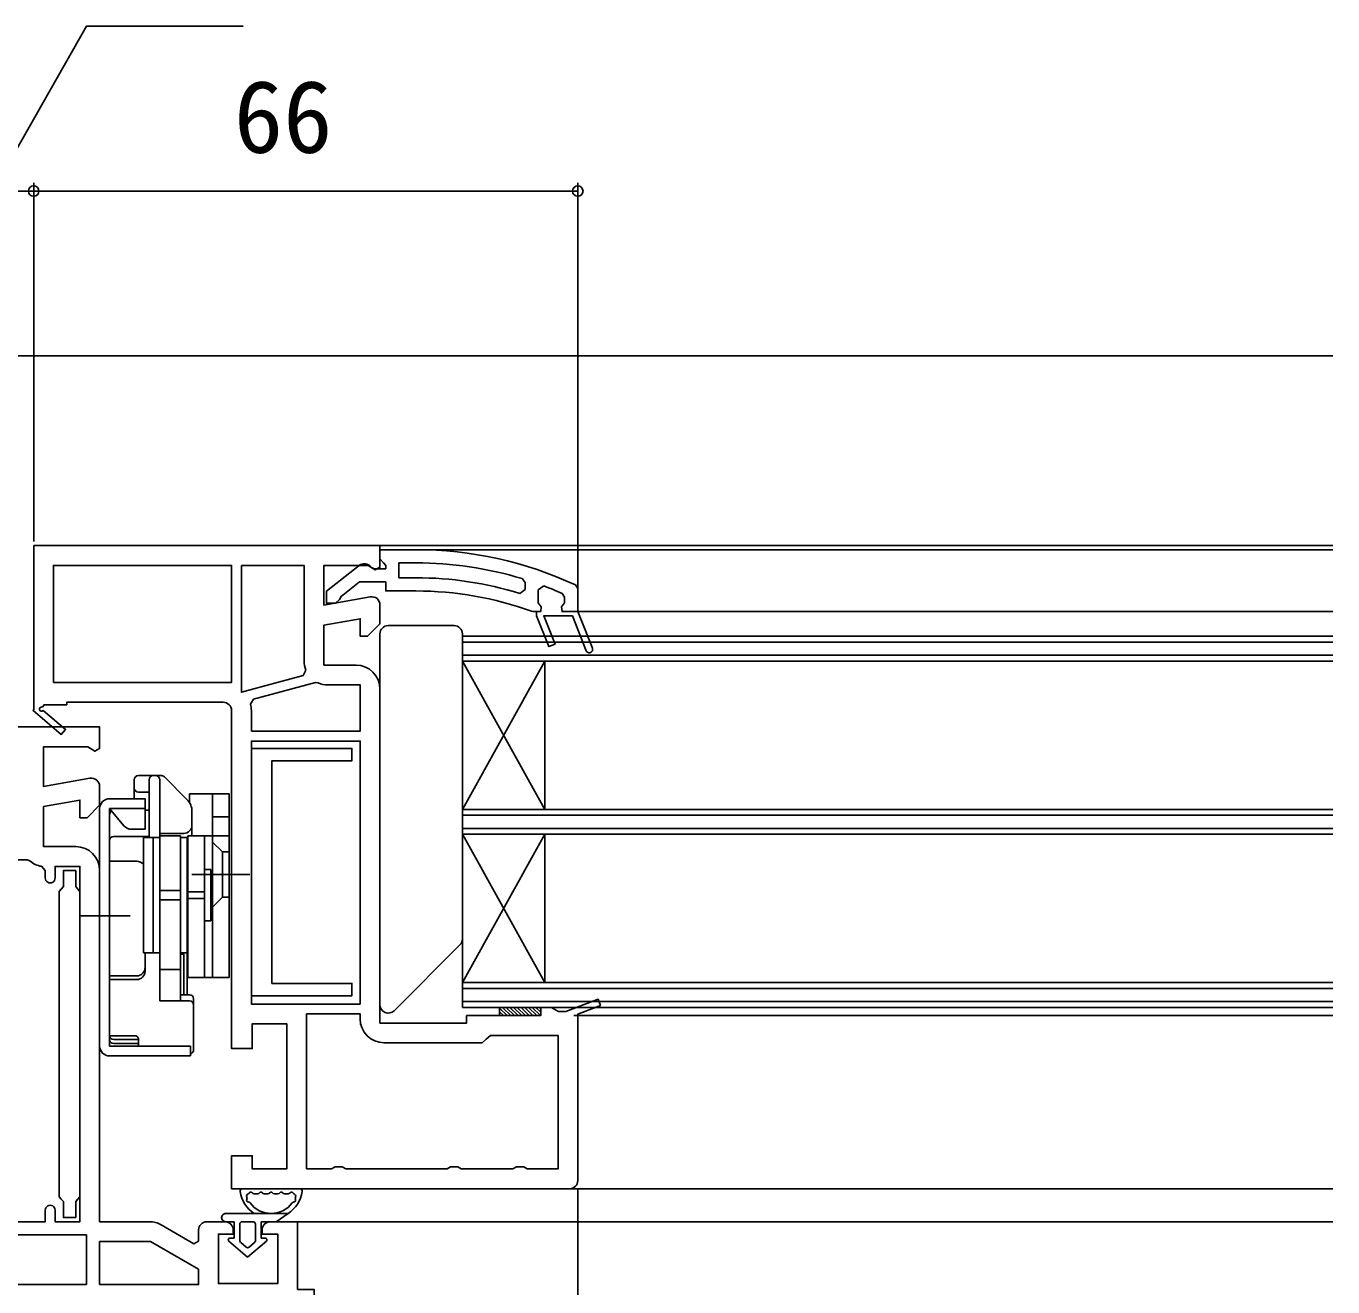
# Model space of a CAD drawing. Units: millimetres, scale not verified. Extents: x -525 to 525, y -783 to 778.
# Drawn here: x -256.9 to -98.4, y 293.4 to 446.3 of the extents above; entities that cross this region are included whole.
import ezdxf
from ezdxf.enums import TextEntityAlignment as Align

# ---------------------------------------------------------------- set-up
doc = ezdxf.new("R2010")
doc.units = ezdxf.units.MM
doc.header["$LTSCALE"] = 4
for name, color, linetype in [('0-2_YKK_11', 7, 'Continuous'), ('0-4_YKK_12', 2, 'Continuous'), ('0-5_YKK_13', 4, 'Continuous'), ('0-7_YKK_D', 6, 'Continuous')]:
    doc.layers.add(name, color=color, linetype=linetype)
doc.styles.add('ＭＳ ゴシック', font='')
doc.styles.get('ＭＳ ゴシック').set_extended_font_data('MS Gothic')

msp = doc.modelspace()

# ---------------------------------------------------------------- linework, layer by layer
at = {"layer": '0-2_YKK_11'}
for p, q in [((-229.6, 363.3), (-229.6, 360.8)), ((-232.8, 301.3), (-235, 301.3))]:
    msp.add_line(p, q, dxfattribs=at)
for points in [[(-278, 405.3), (-278, 344.7), (-306, 344.7), (-306, 341.3), (-304.1, 341.3), (-303.6, 341.8), (-303.1, 342.3), (-278, 342.3), (-278, 291.3), (-276.5, 291.3), (-276.5, 278.8), (-278, 278.8), (-278, 276.3), (-274, 276.3), (-274, 291.3), (-222, 291.3), (-222, 293.1), (-224, 293.1), (-224, 301.3), (-227.3, 301.3)], [(-249.174, 355.085), (-254.8, 354.093), (-254.8, 358.9), (-249.444, 358.9), (-248.576, 358.358), (-248, 358.677), (-248, 361.3), (-263.642, 361.3), (-265.95, 405.352)], [(-214, 383.3), (-256, 383.3), (-256, 363.434), (-256.077, 363.3), (-252.659, 360.395), (-252.141, 361.005), (-254.861, 363.316)], [(-215.174, 377.085), (-220.8, 376.093), (-220.8, 380.9), (-215.444, 380.9), (-214.576, 380.358), (-214, 380.677), (-214, 383.3)], [(-209.633, 382.8), (-214.001, 382.8), (-214.001, 381.7), (-213.563, 381.204), (-213.301, 380.906), (-213.301, 380.5), (-214.701, 380.5), (-215.101, 380.7)], [(-230.8, 380.9), (-230.8, 365.521), (-223.316, 367.526), (-222.983, 368.199)], [(-223.2, 369.3), (-223.2, 380.9), (-230.8, 380.9)], [(-216.517, 380.887), (-220.501, 377.775), (-220.501, 376.3), (-219.399, 376.3), (-218.9, 376.775), (-218.708, 377.145), (-216.462, 378.9), (-213.301, 378.9), (-213.301, 377.8), (-209.633, 377.8)], [(-209.633, 379.4), (-211.701, 379.4), (-211.701, 381.2), (-209.633, 381.2)], [(-196.756, 379.291), (-196.401, 378.813), (-196.401, 377.976), (-197.048, 377.499)], [(-188.972, 370.552), (-190.663, 374.8), (-194.14, 374.8), (-192.766, 371.348), (-193.509, 371.052), (-195.001, 374.8), (-195.001, 375.3), (-194.501, 375.3), (-194.426, 375.89), (-194.801, 376.375), (-194.801, 376.4), (-194.801, 377.935), (-194.126, 378.404)], [(-191.901, 377.505), (-191.601, 377.047), (-191.601, 376.375), (-191.976, 375.89), (-191.901, 375.3), (-190.001, 375.3), (-188.229, 370.848), (-190.001, 375.3), (-190.001, 378.082), (-190.29, 378.536)], [(-216.9, 368.8), (-220.8, 368.8), (-220.8, 373.656), (-216.4, 374.432), (-216.4, 372.3), (-215.5, 372.3), (-214, 373.8), (-214, 376.1)], [(-195.618, 375.33), (-195.447, 375.3), (-195.001, 375.3), (-195.001, 374.8), (-193.509, 371.052), (-192.766, 371.348), (-194.14, 374.8), (-190.663, 374.8), (-188.972, 370.552)], [(-221.491, 366.656), (-221.826, 366.683), (-229.332, 364.672), (-229.689, 364.075)], [(-229.6, 360.8), (-216.4, 360.8), (-216.4, 366.4), (-220.3, 366.4)], [(-190, 306.3), (-190, 326.489), (-187.259, 327.526), (-187.541, 328.274), (-191.439, 326.8), (-192.334, 326.8), (-192.767, 327.05), (-193.2, 327.3), (-194.5, 327.3), (-194.5, 326.3), (-203.5, 326.3), (-203.5, 325.4), (-214, 325.4), (-214, 365.9)], [(-254.926, 363.694), (-254.749, 364), (-252, 364), (-252, 364.3), (-233, 364.3)], [(-232, 363.3), (-232, 322.3), (-229.5, 322.3), (-229.5, 325.3), (-225.3, 325.3), (-225.3, 307.7), (-229.5, 307.7), (-229.5, 309.3), (-232, 309.3), (-232, 305.3), (-191, 305.3)], [(-250.9, 346.8), (-254.8, 346.8), (-254.8, 351.656), (-250.4, 352.432), (-250.4, 350.3), (-249.5, 350.3), (-248, 351.8), (-248, 354.1)], [(-275.6, 301.3), (-275.6, 345.2), (-256.8, 345.2), (-256.455, 345.062)], [(-255.048, 344.413), (-254.6, 343.916), (-254.6, 343)], [(-253.4, 343), (-253.4, 344.4), (-250.4, 344.4), (-250.4, 301.3), (-253.4, 301.3), (-253.4, 302.7)], [(-241.973, 301.3), (-248, 301.3), (-248, 343.9)], [(-222.9, 307.7), (-222.9, 326.5), (-216.4, 326.5), (-216.4, 325.9)], [(-213.5, 323), (-201.595, 323), (-201.097, 323.45), (-200.6, 323.9), (-192.4, 323.9), (-192.4, 307.7), (-196.134, 307.7), (-196.567, 307.95), (-197.433, 307.95), (-197.866, 307.7), (-204.134, 307.7), (-204.567, 307.95), (-205.433, 307.95), (-205.866, 307.7), (-218.134, 307.7), (-218.567, 307.95), (-219.433, 307.95), (-219.866, 307.7), (-222.9, 307.7)], [(-254.6, 302.7), (-254.6, 301.3), (-275.6, 301.3)], [(-236, 300.3), (-236, 298.955), (-236.567, 298.627), (-240.523, 300.911)], [(-228.3, 300.3), (-228.3, 299.8), (-226.4, 299.8), (-226.4, 293.8), (-233.6, 293.8), (-233.6, 299.8), (-231.8, 299.8), (-231.8, 300.3)]]:
    msp.add_lwpolyline(points, dxfattribs=at)
for points in [[(-253.6, 366.7), (-232, 366.7), (-232, 380.9), (-253.6, 380.9)], [(-216.4, 327.7), (-216.4, 359.6), (-229.6, 359.6), (-229.6, 327.7)], [(-275.6, 293.7), (-249.6, 293.7), (-249.6, 299.7), (-275.6, 299.7)], [(-248, 293.7), (-236, 293.7), (-236, 295.529), (-241.839, 298.9), (-248, 298.9)]]:
    msp.add_lwpolyline(points, close=True, dxfattribs=at)
for centre, radius, start, end in [((-209.633, 336.8), 46, 65.13402, 89.99999), ((-215.901, 380.1), 1, 36.86989, 128.08672), ((-209.633, 336.8), 44.4, 73.13981, 90.00001), ((-209.633, 336.8), 42.6, 72.81723, 90.00001), ((-209.633, 336.8), 41, 70.01112, 90.00001), ((-209.633, 336.8), 44.4, 66.46078, 69.55779), ((-215, 376.1), 1, 0.00002, 100.00001), ((-188.601, 370.7), 0.4, 201.69939, 21.69941), ((-188.601, 370.7), 0.4, 201.69939, 21.69941), ((-220.3, 369.3), 2.9, 180.00001, 202.31385), ((-216.9, 365.9), 2.9, 0.00001, 89.99999), ((-220.3, 369.3), 2.9, 245.74737, 270.00004), ((-255.051, 363.478), 0.25, 60, 319.64299), ((-233, 363.3), 1, 0.00001, 89.99999), ((-233, 363.3), 3.4, 0.00002, 13.17387), ((-249, 354.1), 1, 360, 99.99998), ((-250.9, 343.9), 2.9, 0.00001, 89.99999), ((-254.8, 346.8), 2.4, 226.39716, 264.0622), ((-254, 343), 0.6, 179.99999, 0.00001), ((-213.5, 325.9), 2.9, 180.00001, 269.99999), ((-191, 306.3), 1, 270.00001, 359.99999), ((-254, 302.7), 0.6, 359.99999, 180.00001), ((-241.973, 298.4), 2.9, 60.00001, 90.00002), ((-235, 300.3), 1, 90.00001, 179.99999), ((-232.8, 300.3), 1, 0.00001, 89.99999), ((-227.3, 300.3), 1, 90.00001, 179.99999)]:
    msp.add_arc(centre, radius, start, end, dxfattribs=at)
at = {"layer": '0-4_YKK_12'}
for p, q in [((-266.949, 406.3), (-98.41, 406.3)), ((-214.5, 383.3), (-98.41, 383.3)), ((-214, 382.804), (-98.41, 382.804)), ((-190.001, 375.3), (-98.41, 375.3)), ((-98.41, 372.3), (-204, 372.3)), ((-204, 348.3), (-204, 372.3)), ((-204, 327.3), (-204, 372.3)), ((-98.41, 371.6), (-204, 371.6)), ((-98.41, 370), (-204, 370)), ((-98.41, 369.3), (-204, 369.3)), ((-204, 351.3), (-194, 369.3)), ((-204, 369.3), (-194, 351.3)), ((-194, 351.3), (-194, 369.3)), ((-98.41, 351.3), (-204, 351.3)), ((-98.41, 350.6), (-204, 350.6)), ((-98.41, 349), (-204, 349)), ((-98.41, 348.3), (-204, 348.3)), ((-204, 330.3), (-194, 348.3)), ((-204, 348.3), (-194, 330.3)), ((-194, 330.3), (-194, 348.3)), ((-98.41, 330.3), (-204, 330.3)), ((-98.41, 329.6), (-204, 329.6)), ((-98.41, 328), (-204, 328)), ((-98.41, 327.3), (-204, 327.3)), ((-190.5, 326.3), (-98.41, 326.3)), ((-191, 305.3), (-98.41, 305.3)), ((-224.5, 301.3), (-98.41, 301.3))]:
    msp.add_line(p, q, dxfattribs=at)
at = {"layer": '0-5_YKK_13'}
for p, q in [((-214, 372.596), (-214, 327.596)), ((-213, 373.596), (-205, 373.596)), ((-204, 335.596), (-204, 372.596)), ((-240.507, 355.4), (-243.3, 355.4)), ((-237.386, 352.486), (-240.154, 355.254)), ((-243.8, 352.6), (-243.8, 354.9)), ((-242, 348.033), (-242, 354.9)), ((-240.7, 348.1), (-240.7, 354.9)), ((-242, 353.4), (-243.3, 353.4)), ((-232.3, 353.2), (-237.1, 353.2)), ((-237.1, 352.125), (-237.1, 353.2)), ((-234.3, 348.1), (-234.3, 353.2)), ((-232.3, 330.9), (-232.3, 353.2)), ((-248, 322.6), (-248, 351.4)), ((-246.8, 322.6), (-246.8, 351.4)), ((-242.5, 351.4), (-246.8, 351.4)), ((-246.8, 351.4), (-245.062, 349.329)), ((-246.8, 345.021), (-246.8, 350.7)), ((-242, 351.2), (-242.5, 351.2)), ((-236.8, 348.1), (-236.8, 351.072)), ((-232.3, 350.4), (-234.3, 350.4)), ((-242.5, 348.9), (-244.143, 348.9)), ((-242, 348.033), (-246.3, 348.033)), ((-242.7, 333.9), (-242.7, 347.9)), ((-241.5, 347.9), (-242.7, 347.9)), ((-241.5, 347.9), (-240.7, 347.9)), ((-241.5, 347.9), (-241.5, 333.9)), ((-241.5, 333.9), (-241.5, 347.9)), ((-237.8, 348.4), (-240.7, 348.4)), ((-240.7, 328.079), (-240.7, 348.1)), ((-240.7, 347.9), (-240.7, 333.9)), ((-238.2, 347.9), (-237.4, 347.9)), ((-238.2, 347.9), (-238.2, 333.9)), ((-237.4, 347.9), (-237.4, 333.9)), ((-232.3, 348.1), (-237.3, 348.1)), ((-237.3, 330.9), (-237.3, 348.1)), ((-235.3, 330.9), (-235.3, 348.1)), ((-234.3, 348.1), (-234.3, 330.9)), ((-233.1, 346.15), (-234.3, 347.35)), ((-232.3, 346.15), (-233.1, 346.15)), ((-233.1, 340.65), (-233.1, 346.15)), ((-243.5, 345.021), (-246.8, 345.021)), ((-234.5, 344), (-235.3, 344)), ((-235.3, 337.8), (-235.3, 344)), ((-234.5, 337.8), (-234.5, 344)), ((-237.3, 343.9), (-237.4, 343.9)), ((-229.8, 343.4), (-236.8, 343.4)), ((-240.7, 341.469), (-238.2, 341.469)), ((-235.3, 341.292), (-237.3, 341.292)), ((-240.7, 340.331), (-238.2, 340.331)), ((-235.3, 340.508), (-237.3, 340.508)), ((-233.1, 340.65), (-234.3, 339.45)), ((-232.3, 340.65), (-233.1, 340.65)), ((-244.3, 338.4), (-250.5, 338.4)), ((-237.3, 337.9), (-237.4, 337.9)), ((-234.5, 337.8), (-235.3, 337.8)), ((-204.293, 334.889), (-212.293, 326.889)), ((-241.5, 333.9), (-242.7, 333.9)), ((-242.5, 331.664), (-242.5, 333.9)), ((-241.5, 333.9), (-240.7, 333.9)), ((-240.7, 328.079), (-240.7, 333.9)), ((-238.2, 333.9), (-237.4, 333.9)), ((-238.2, 328.833), (-238.2, 333.761)), ((-237.4, 333.9), (-237.4, 328.833)), ((-238.2, 331.9), (-240.7, 331.9)), ((-243.5, 331.114), (-246.8, 331.114)), ((-243.5, 330.664), (-246.8, 330.664)), ((-246.8, 323.859), (-246.8, 330.664)), ((-232.3, 330.9), (-237.3, 330.9)), ((-237.1, 328.833), (-238.2, 328.833)), ((-236.6, 328.333), (-236.6, 322.161)), ((-237.1, 328.079), (-240.7, 328.079)), ((-199.5, 327.219), (-198.581, 326.3)), ((-199.5, 326.77), (-199.03, 326.3)), ((-199.132, 327.3), (-198.132, 326.3)), ((-198.683, 327.3), (-197.683, 326.3)), ((-198.234, 327.3), (-197.234, 326.3)), ((-197.785, 327.3), (-196.785, 326.3)), ((-197.336, 327.3), (-196.336, 326.3)), ((-196.887, 327.3), (-195.887, 326.3)), ((-196.438, 327.3), (-195.438, 326.3)), ((-195.989, 327.3), (-194.989, 326.3)), ((-195.54, 327.3), (-194.54, 326.3)), ((-195.091, 327.3), (-194.5, 326.709)), ((-194.642, 327.3), (-194.5, 327.158)), ((-199.5, 326.321), (-199.479, 326.3)), ((-246.8, 323.4), (-246.8, 323.859)), ((-246.8, 323.859), (-243.669, 323.859)), ((-243.3, 323.4), (-246.3, 323.4)), ((-243.3, 322.6), (-243.3, 323.489)), ((-246.8, 322.6), (-237, 322.6)), ((-243.4, 322.9), (-246.3, 322.9)), ((-237, 321.4), (-237, 322.6)), ((-246.8, 321.4), (-237, 321.4)), ((-223.736, 305.3), (-230.665, 305.3)), ((-228.833, 304.7), (-229.265, 304.7)), ((-227.601, 304.7), (-228.033, 304.7)), ((-226.368, 304.7), (-226.801, 304.7)), ((-225.136, 304.7), (-225.568, 304.7)), ((-232.702, 302.3), (-225.151, 302.3)), ((-231.701, 301.3), (-232.701, 301.3)), ((-231.701, 301.3), (-232.701, 301.3)), ((-231.701, 299.3), (-231.701, 301.3)), ((-231.701, 299.3), (-231.701, 301.3)), ((-229.401, 301.3), (-230.701, 301.3)), ((-229.401, 301.3), (-230.701, 301.3)), ((-228.401, 301.3), (-228.401, 299.3)), ((-226.601, 301.3), (-228.401, 301.3)), ((-228.401, 299.3), (-228.401, 301.3)), ((-226.601, 301.3), (-228.401, 301.3)), ((-231.001, 301), (-231.001, 299)), ((-231.001, 301), (-231.001, 299)), ((-229.101, 299), (-229.101, 301)), ((-229.101, 299), (-229.101, 301)), ((-230.051, 297), (-232.33, 298.944)), ((-230.051, 297), (-232.33, 298.944)), ((-232.198, 299.3), (-231.701, 299.3)), ((-231.701, 299.3), (-232.198, 299.3)), ((-230.895, 298.772), (-230.245, 298.218)), ((-230.245, 298.218), (-230.895, 298.772)), ((-227.772, 298.944), (-230.051, 297)), ((-230.051, 297), (-227.772, 298.944)), ((-229.856, 298.218), (-229.206, 298.772)), ((-229.856, 298.218), (-229.206, 298.772)), ((-228.401, 299.3), (-227.903, 299.3)), ((-227.903, 299.3), (-228.401, 299.3))]:
    msp.add_line(p, q, dxfattribs=at)
for points in [[(-229.6, 358.7), (-229.6, 328.7), (-217.4, 328.7), (-217.4, 330.2), (-227.1, 330.2), (-227.1, 357.2), (-217.4, 357.2), (-217.4, 358.7)], [(-252.9, 341.354), (-252.9, 304.337), (-252.65, 304.042), (-252.4, 303.746), (-252.4, 301.796), (-250.9, 301.796), (-250.9, 303.746), (-250.65, 304.042), (-250.4, 304.337), (-250.4, 341.354), (-250.65, 341.65), (-250.9, 341.946), (-250.9, 343.896), (-252.4, 343.896), (-252.4, 341.946), (-252.65, 341.65)], [(-199.5, 327.3), (-199.5, 326.3), (-194.5, 326.3), (-194.5, 327.3)]]:
    msp.add_lwpolyline(points, close=True, dxfattribs=at)
for points in [[(-242.5, 348.9), (-242.5, 352.6), (-246.8, 352.6)], [(-240.7, 348.1), (-238.2, 348.1), (-238.2, 328.079)], [(-237.8, 328.833), (-237.8, 333.761), (-238.2, 333.761)], [(-243.669, 323.858), (-243.63, 323.856), (-243.576, 323.843), (-243.516, 323.818), (-243.456, 323.779), (-243.402, 323.728), (-243.357, 323.668), (-243.325, 323.602), (-243.306, 323.533), (-243.3, 323.469)], [(-225.151, 302.3), (-226.601, 301.3), (-225.151, 302.3)]]:
    msp.add_lwpolyline(points, dxfattribs=at)
for centre, radius, start, end in [((-213, 372.596), 1, 90, 180), ((-205, 372.596), 1, 0, 90), ((-243.3, 354.9), 0.5, 90, 180), ((-241.5, 354.9), 0.5, 90, 180), ((-241.2, 354.9), 0.5, 0, 90), ((-240.507, 354.9), 0.5, 45, 90), ((-243.3, 353.9), 0.5, 180, 270), ((-246.8, 351.4), 1.2, 90, 180), ((-238.8, 351.072), 2, 0, 45), ((-246.3, 350.7), 0.5, 122.3074, 180), ((-244.143, 350.1), 1.2, 220, 270), ((-237.8, 349.4), 1, 270, 0), ((-246.3, 347.533), 0.5, 90, 180), ((-243.5, 344.021), 1, 36.8699, 90), ((-205, 335.596), 1, 315, 0), ((-237.8, 334.7), 1, 293.57818, 300), ((-243.5, 332.114), 1, 270, 0), ((-243.5, 331.664), 1, 270, 0), ((-237.1, 328.333), 0.5, 0, 90), ((-237.1, 327.579), 0.5, 0, 90), ((-213, 327.596), 1, 180, 315), ((-246.3, 323.4), 0.5, 180, 270), ((-246.3, 323.9), 0.5, 184.75484, 270), ((-246.8, 322.6), 1.2, 180, 270), ((-243.4, 323.4), 0.5, 270, 281.53696), ((-237.1, 322.161), 0.5, 281.53696, 0), ((-230.665, 305), 0.3, 90, 188.20609), ((-227.201, 305.5), 3.8, 188.20609, 237.36313), ((-229.884, 304.4), 0.3, 110.02209, 202.28177), ((-230.089, 304.964), 0.3, 290.02209, 328.16514), ((-229.665, 304.7), 0.2, 36.8699, 148.16514), ((-229.265, 305), 0.3, 216.8699, 270), ((-228.833, 305), 0.3, 270, 323.1301), ((-228.433, 304.7), 0.2, 36.8699, 143.1301), ((-228.033, 305), 0.3, 216.8699, 270), ((-227.601, 305), 0.3, 270, 323.1301), ((-227.201, 304.7), 0.2, 36.8699, 143.1301), ((-226.801, 305), 0.3, 216.8699, 270), ((-226.368, 305), 0.3, 270, 323.1301), ((-225.968, 304.7), 0.2, 36.8699, 143.1301), ((-225.568, 305), 0.3, 216.8699, 270), ((-227.201, 305.5), 3.8, 302.63687, 351.79391), ((-225.136, 305), 0.3, 270, 323.1301), ((-224.736, 304.7), 0.2, 31.83486, 143.1301), ((-224.312, 304.964), 0.3, 211.83486, 249.97791), ((-224.517, 304.4), 0.3, 337.71823, 69.97791), ((-223.736, 305), 0.3, 351.79391, 90), ((-229.972, 303.9), 0.2, 153.36701, 266.63299), ((-227.201, 305.5), 3.2, 202.28177, 203.14776), ((-230.419, 304.124), 0.3, 333.36701, 23.14776), ((-230.001, 303.401), 0.3, 36.85224, 86.63299), ((-227.201, 305.5), 3.2, 216.85224, 323.14776), ((-224.4, 303.401), 0.3, 93.36701, 143.14776), ((-224.429, 303.9), 0.2, 273.36701, 26.63299), ((-223.982, 304.124), 0.3, 156.85224, 206.63299), ((-227.201, 305.5), 3.2, 336.85224, 337.71823), ((-232.702, 301.8), 0.5, 90.11462, 269.88538), ((-232.701, 301.8), 0.5, 89.88541, 270), ((-232.701, 301.8), 0.5, 269.88533, 269.99998), ((-230.701, 301), 0.3, 90, 180), ((-230.701, 301), 0.3, 90, 180), ((-229.401, 301), 0.3, 0, 90), ((-229.401, 301), 0.3, 0, 90), ((-232.198, 299.098), 0.202, 90, 229.53619), ((-232.198, 299.098), 0.202, 90, 229.53619), ((-230.701, 299), 0.3, 180, 229.53619), ((-230.701, 299), 0.3, 180, 229.53619), ((-230.051, 298.446), 0.3, 229.53619, 310.46381), ((-230.051, 298.446), 0.3, 229.53619, 310.46381), ((-229.401, 299), 0.3, 310.46381, 0), ((-229.401, 299), 0.3, 310.46381, 0), ((-227.903, 299.098), 0.202, 310.46378, 89.99997), ((-227.903, 299.098), 0.202, 310.46381, 90)]:
    msp.add_arc(centre, radius, start, end, dxfattribs=at)
at = {"layer": '0-7_YKK_D'}
for p, q in [((-256, 383.8), (-256, 427.3)), ((-256, 383.8), (-256, 427.3)), ((-190, 377.351), (-190, 427.3)), ((-256, 426.3), (-266, 426.3)), ((-256, 426.3), (-190, 426.3)), ((-190, 305.3), (-190, 130.774))]:
    msp.add_line(p, q, dxfattribs=at)
msp.add_lwpolyline([(-261, 426.3), (-249.586, 446.3), (-230.586, 446.3)], dxfattribs=at)
for centre in [(-256, 426.3), (-256, 426.3), (-190, 426.3)]:
    msp.add_circle(centre, 0.637, dxfattribs=at)

# ---------------------------------------------------------------- texts
at = {"layer": '0-7_YKK_D', "style": 'ＭＳ ゴシック'}
msp.add_text('66', height=8.798, dxfattribs=at).set_placement((-231.727, 428.3), align=Align.BOTTOM_LEFT)

doc.saveas('drawing.dxf')
